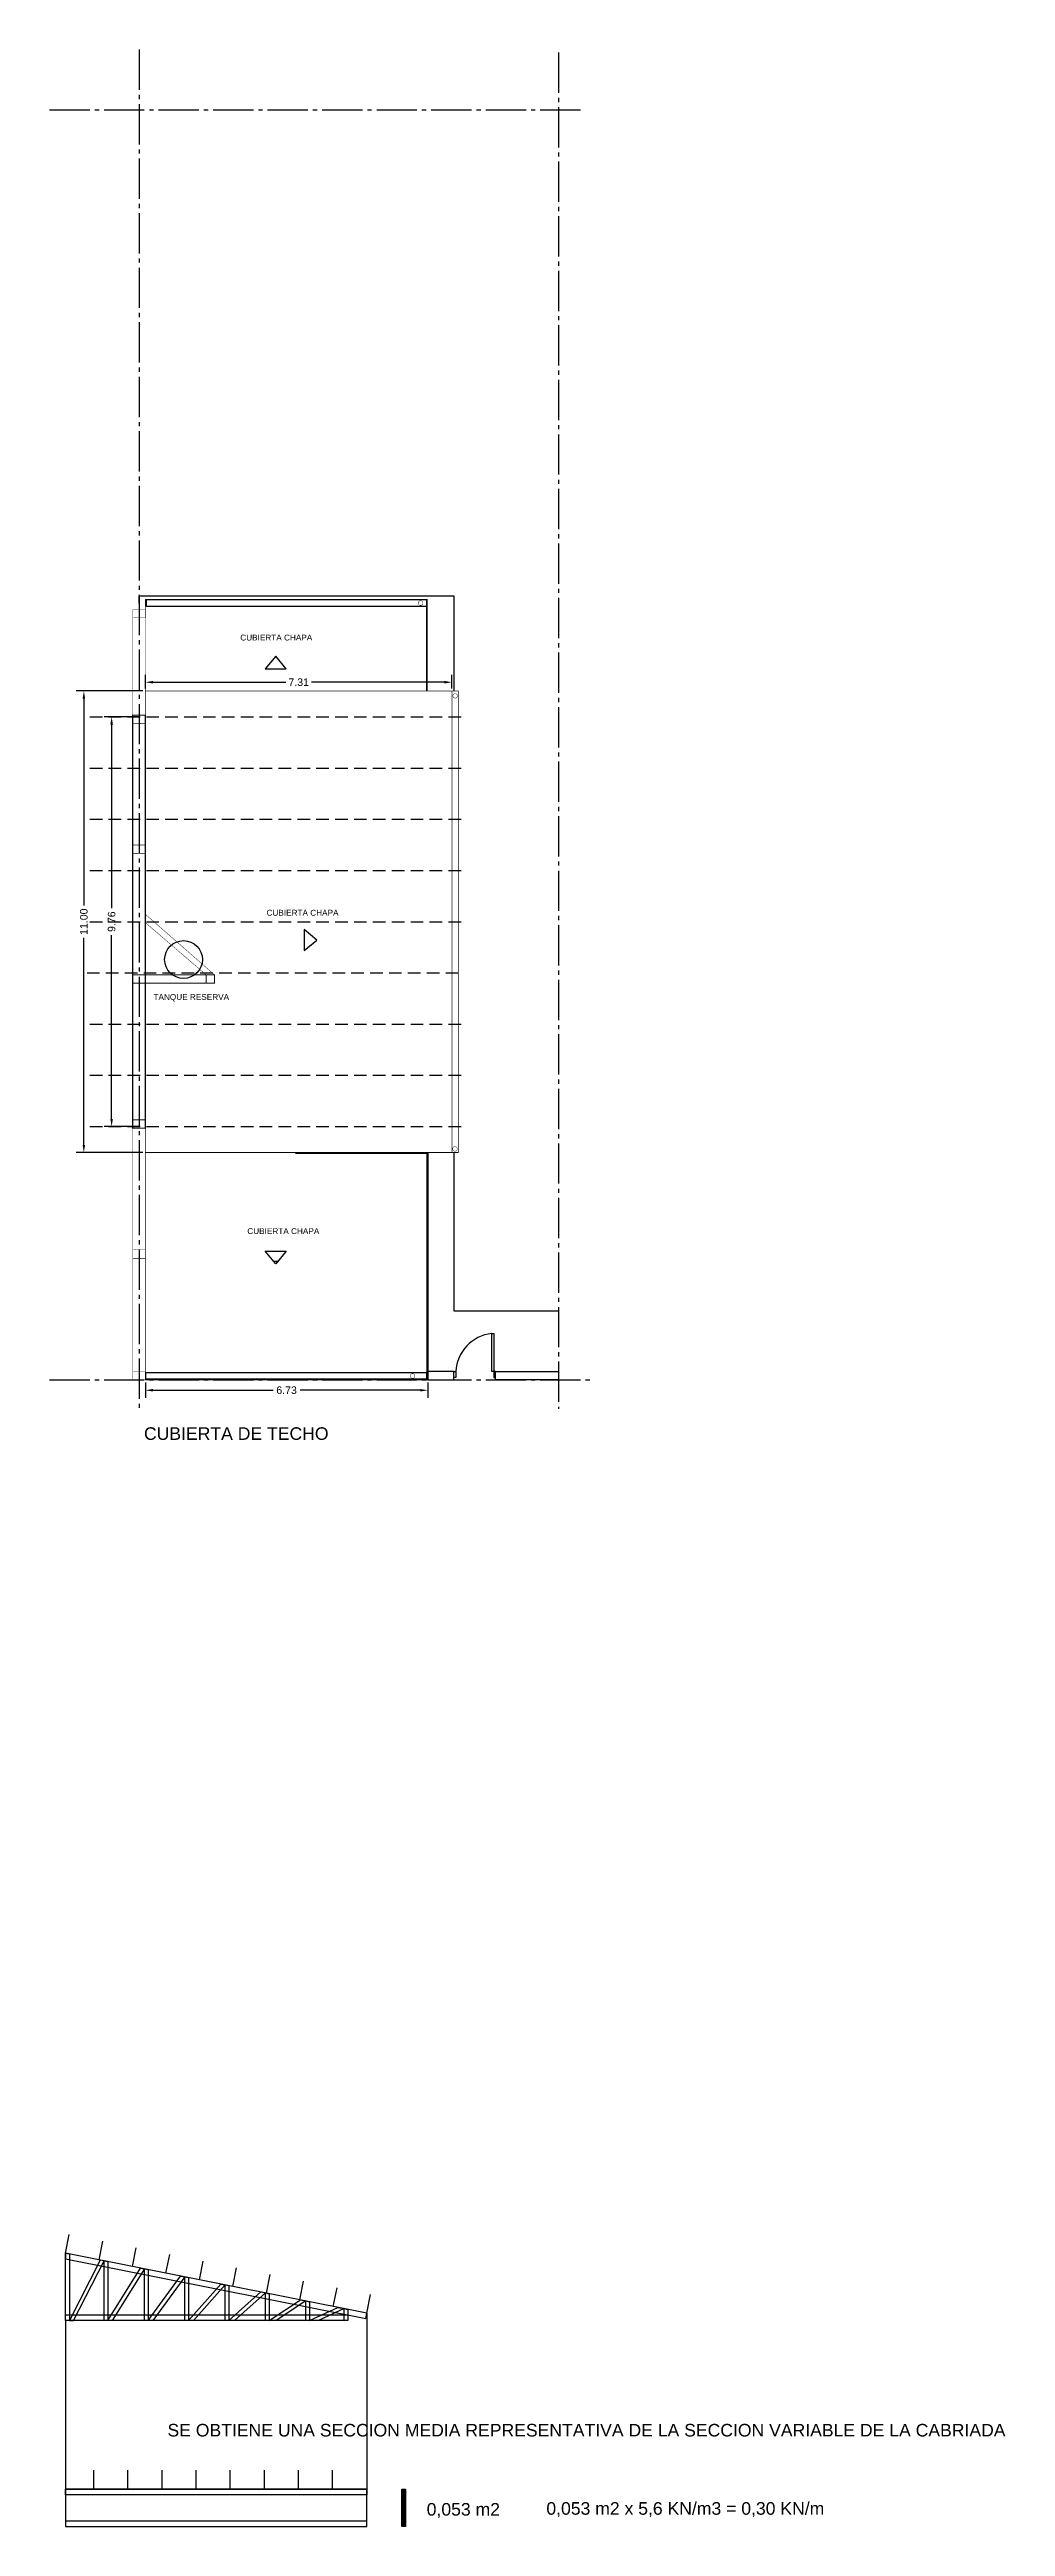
# Model space of a CAD drawing. Header units: millimetres. Extents: x -13913 to 5993, y 1496 to 3225.
# Drawn here: x 3020.9 to 3043.7, y 1630.5 to 1689.5 of the extents above; entities that cross this region are included whole.
import ezdxf

# ---------------------------------------------------------------- set-up
doc = ezdxf.new("R2010")
doc.units = ezdxf.units.MM
doc.header["$PDMODE"] = 35
for name, pattern in [('ACAD_ISO04W100', [30, 24, -3, 0, -3]), ('CONTINUA', [200, 100, 100]), ('DASHED', [0.75, 0.5, -0.25])]:
    doc.linetypes.add(name, pattern=pattern)
doc.layers.get('Defpoints').update_dxf_attribs({"color": 230})
for name, color, linetype in [('EJES', 8, 'Continuous'), ('P1-COTAS', 7, 'Continuous'), ('P1-ESTRUCTURAS', 7, 'Continuous'), ('P1-MUROS', 7, 'Continuous'), ('PT-MUROS', 7, 'Continuous'), ('PT-TEXTOS', 7, 'Continuous')]:
    doc.layers.add(name, color=color, linetype=linetype)
doc.styles.add('Arial02.5', font='arial.ttf', dxfattribs={"width": 0.8, "height": 0.025})
doc.styles.get("Standard").update_dxf_attribs({"font": 'arial.ttf'})
doc.dimstyles.get("Standard").update_dxf_attribs({"dimtxt": 0.18, "dimasz": 0.18, "dimexe": 0.18, "dimexo": 0.0625, "dimgap": 0.09, "dimtad": 0, "dimtih": 1, "dimtoh": 1, "dimzin": 0, "dimdsep": 46, "dimtxsty": 'Standard', "dimcen": 0.09, "dimadec": 0, "dimazin": 0, "dimtfac": 1, "dimtofl": 0, "dimtmove": 0, "dimatfit": 3, "dimfxl": 1, "dimtolj": 1, "dimtzin": 0, "dimarcsym": 0})

# ---------------------------------------------------------------- blocks, each defined once
blk = doc.blocks.new('*D104')
at = {"layer": 'Defpoints', "color": 0, "transparency": 16777216}
for p in [(3023.074, 1673.609), (3022.373, 1663.849), (3023.074, 1663.849)]:
    blk.add_point(p, dxfattribs=at)
at = {"layer": 'P1-COTAS', "color": 0, "lineweight": -2, "transparency": 16777216}
for p, q in [((3023.012, 1673.609), (3022.193, 1673.609)), ((3022.373, 1673.429), (3022.373, 1669.053)), ((3022.373, 1664.029), (3022.373, 1668.405)), ((3023.012, 1663.849), (3022.193, 1663.849))]:
    blk.add_line(p, q, dxfattribs=at)
at = {"layer": 'P1-COTAS', "color": 0, "transparency": 16777216}
for points in [[(3022.343, 1673.429), (3022.403, 1673.429), (3022.373, 1673.609)], [(3022.343, 1664.029), (3022.403, 1664.029), (3022.373, 1663.849)]]:
    blk.add_solid(points, dxfattribs=at)
at = {"layer": 'P1-COTAS', "color": 0, "transparency": 16777216, "insert": (3022.373, 1668.729), "char_height": 0.18, "attachment_point": 5, "rotation": 90}
blk.add_mtext('\\A1;9.76', dxfattribs=at)
blk = doc.blocks.new('*D105')
at = {"layer": 'Defpoints', "color": 0, "transparency": 16777216}
for p in [(3023.177, 1657.807), (3029.911, 1657.807), (3029.911, 1657.561)]:
    blk.add_point(p, dxfattribs=at)
at = {"layer": 'P1-COTAS', "color": 0, "lineweight": -2, "transparency": 16777216}
for p, q in [((3023.177, 1657.745), (3023.177, 1657.381)), ((3023.357, 1657.561), (3026.22, 1657.561)), ((3029.731, 1657.561), (3026.868, 1657.561)), ((3029.911, 1657.745), (3029.911, 1657.381))]:
    blk.add_line(p, q, dxfattribs=at)
at = {"layer": 'P1-COTAS', "color": 0, "transparency": 16777216}
for points in [[(3023.357, 1657.591), (3023.357, 1657.531), (3023.177, 1657.561)], [(3029.731, 1657.591), (3029.731, 1657.531), (3029.911, 1657.561)]]:
    blk.add_solid(points, dxfattribs=at)
at = {"layer": 'P1-COTAS', "color": 0, "transparency": 16777216, "insert": (3026.544, 1657.561), "char_height": 0.18, "attachment_point": 5}
blk.add_mtext('\\A1;6.73', dxfattribs=at)
blk = doc.blocks.new('*D106')
at = {"layer": 'Defpoints', "color": 0, "transparency": 16777216}
for p in [(3023.177, 1674.229), (3021.711, 1663.229), (3023.177, 1663.229)]:
    blk.add_point(p, dxfattribs=at)
at = {"layer": 'P1-COTAS', "color": 0, "lineweight": -2, "transparency": 16777216}
for p, q in [((3023.115, 1674.229), (3021.531, 1674.229)), ((3021.711, 1674.049), (3021.711, 1669.114)), ((3021.711, 1663.409), (3021.711, 1668.344)), ((3023.115, 1663.229), (3021.531, 1663.229))]:
    blk.add_line(p, q, dxfattribs=at)
at = {"layer": 'P1-COTAS', "color": 0, "transparency": 16777216}
for points in [[(3021.681, 1674.049), (3021.741, 1674.049), (3021.711, 1674.229)], [(3021.681, 1663.409), (3021.741, 1663.409), (3021.711, 1663.229)]]:
    blk.add_solid(points, dxfattribs=at)
at = {"layer": 'P1-COTAS', "color": 0, "transparency": 16777216, "insert": (3021.711, 1668.729), "char_height": 0.18, "attachment_point": 5, "rotation": 90}
blk.add_mtext('\\A1;11.00', dxfattribs=at)
blk = doc.blocks.new('*D187')
at = {"layer": 'Defpoints', "color": 0, "transparency": 16777216}
for p in [(3030.487, 1674.437), (3023.177, 1674.229), (3030.487, 1674.229)]:
    blk.add_point(p, dxfattribs=at)
at = {"layer": 'P1-COTAS', "color": 0, "lineweight": -2, "transparency": 16777216}
for p, q in [((3023.177, 1674.291), (3023.177, 1674.617)), ((3023.357, 1674.437), (3026.526, 1674.437)), ((3030.307, 1674.437), (3027.138, 1674.437)), ((3030.487, 1674.291), (3030.487, 1674.617))]:
    blk.add_line(p, q, dxfattribs=at)
at = {"layer": 'P1-COTAS', "color": 0, "transparency": 16777216}
for points in [[(3023.357, 1674.467), (3023.357, 1674.407), (3023.177, 1674.437)], [(3030.307, 1674.467), (3030.307, 1674.407), (3030.487, 1674.437)]]:
    blk.add_solid(points, dxfattribs=at)
at = {"layer": 'P1-COTAS', "color": 0, "transparency": 16777216, "insert": (3026.832, 1674.437), "char_height": 0.18, "attachment_point": 5}
blk.add_mtext('\\A1;7.31', dxfattribs=at)

msp = doc.modelspace()

# ---------------------------------------------------------------- hatches: boundary and pattern name
at = {"layer": 'PT-MUROS'}
h = msp.add_hatch(dxfattribs=at)
h.set_pattern_fill('ANGLE', color=256)
h.set_pattern_definition([(0, (96.132, 12.171), (0, 6.985), [5.08, -1.905]), (90, (96.132, 12.171), (-6.985, 4e-16), [5.08, -1.905])])
h.paths.add_polyline_path([(3026.036, 1660.874), (3026.536, 1660.874), (3026.286, 1660.574)])
at = {"layer": 'PT-MUROS', "true_color": 0xcc2427}
h = msp.add_hatch(dxfattribs=at)
h.set_pattern_fill('ANSI31', color=242)
h.paths.add_polyline_path([(3029.29, 1631.365), (3029.314, 1631.365), (3029.314, 1630.478), (3029.29, 1630.478)])
h.paths.add_polyline_path([(3029.354, 1631.365), (3029.378, 1631.365), (3029.378, 1630.478), (3029.354, 1630.478)])
h.paths.add_polyline_path([(3029.314, 1630.608), (3029.354, 1630.608), (3029.354, 1630.478), (3029.314, 1630.478)])
h.paths.add_polyline_path([(3029.314, 1631.365), (3029.354, 1631.365), (3029.354, 1631.235), (3029.314, 1631.235)])

# ---------------------------------------------------------------- linework, layer by layer
at = {"layer": 'EJES', "color": 18, "linetype": 'ACAD_ISO04W100', "ltscale": 0.04, "true_color": 0x000000}
for points in [[(3023.027, 1689.518), (3023.027, 1657.114)], [(3033.027, 1689.445), (3033.027, 1657.114)], [(3020.892, 1688.079), (3033.571, 1688.079)], [(3020.892, 1657.807), (3033.855, 1657.807)]]:
    msp.add_lwpolyline(points, dxfattribs=at)
at = {"layer": 'P1-ESTRUCTURAS', "color": 8, "linetype": 'DASHED', "ltscale": 0.6}
for points in [[(3021.852, 1673.609), (3030.708, 1673.609)], [(3021.852, 1672.389), (3030.708, 1672.389)], [(3021.852, 1671.169), (3030.708, 1671.169)], [(3021.852, 1669.949), (3030.708, 1669.949)], [(3021.852, 1668.729), (3030.708, 1668.729)], [(3021.787, 1667.509), (3030.666, 1667.509)], [(3021.852, 1666.289), (3030.708, 1666.289)], [(3021.852, 1665.069), (3030.708, 1665.069)], [(3021.852, 1663.849), (3030.708, 1663.849)]]:
    msp.add_lwpolyline(points, dxfattribs=at)
at = {"layer": 'PT-MUROS'}
for p, q in [((3021.275, 1636.991), (3021.363, 1637.437)), ((3022.073, 1636.832), (3022.161, 1637.278)), ((3022.87, 1636.674), (3022.959, 1637.12)), ((3023.668, 1636.515), (3023.757, 1636.961)), ((3024.466, 1636.357), (3024.555, 1636.803)), ((3025.264, 1636.198), (3025.352, 1636.644)), ((3026.061, 1636.04), (3026.15, 1636.486)), ((3026.859, 1635.881), (3026.948, 1636.327)), ((3027.657, 1635.723), (3027.746, 1636.169)), ((3028.455, 1635.564), (3028.543, 1636.01)), ((3021.948, 1631.365), (3021.948, 1631.82)), ((3022.761, 1631.365), (3022.761, 1631.82)), ((3023.575, 1631.365), (3023.575, 1631.82)), ((3024.388, 1631.365), (3024.388, 1631.82)), ((3025.201, 1631.365), (3025.201, 1631.82)), ((3026.015, 1631.365), (3026.015, 1631.82)), ((3026.828, 1631.365), (3026.828, 1631.82)), ((3027.641, 1631.365), (3027.641, 1631.82))]:
    msp.add_line(p, q, dxfattribs=at)
for points, const_width in [([(3023.177, 1673.65), (3022.877, 1673.65), (3022.877, 1676.169), (3023.178, 1676.169)], 0.01), ([(3022.877, 1676.169), (3023.177, 1676.169), (3023.177, 1675.969), (3022.877, 1675.969)], 0.01), ([(3023.177, 1674.229), (3030.637, 1674.229), (3030.637, 1663.229), (3023.178, 1663.229)], 0.02), ([(3022.877, 1663.808), (3022.877, 1673.651), (3023.177, 1673.651), (3023.177, 1663.808)], 0.03), ([(3022.877, 1673.651), (3023.177, 1673.651), (3023.177, 1673.451), (3022.877, 1673.451)], 0.02), ([(3022.877, 1670.558), (3023.177, 1670.558), (3023.177, 1670.358), (3022.877, 1670.358)], 0.02), ([(3023.177, 1670.558), (3023.177, 1670.358), (3022.877, 1670.358), (3022.877, 1670.558)], 0.02), ([(3022.877, 1667.464), (3023.177, 1667.464), (3023.177, 1667.264), (3022.877, 1667.264)], 0.02), ([(3023.177, 1667.464), (3023.177, 1667.264), (3022.877, 1667.264), (3022.877, 1667.464)], 0.02), ([(3024.627, 1667.462), (3024.827, 1667.462), (3024.827, 1667.262), (3024.627, 1667.262)], 0.02), ([(3023.177, 1664.008), (3023.177, 1663.808), (3022.877, 1663.808), (3022.877, 1664.008)], 0.02), ([(3023.177, 1663.807), (3022.877, 1663.807), (3022.877, 1657.807), (3023.177, 1657.807)], 0.01), ([(3023.178, 1660.908), (3023.177, 1660.706), (3022.878, 1660.706), (3022.878, 1660.908)], 0.01), ([(3023.177, 1658.01), (3023.177, 1657.807), (3022.878, 1657.807), (3022.878, 1658.01)], 0.01)]:
    msp.add_lwpolyline(points, close=True, dxfattribs=dict(at, const_width=const_width))
for points in [[(3023.028, 1676.319), (3023.027, 1676.496), (3030.528, 1676.496), (3030.528, 1674.229)], [(3026.759, 1663.229), (3029.909, 1663.229), (3029.909, 1657.807), (3029.909, 1657.807), (3023.177, 1657.807)], [(3026.759, 1663.209), (3029.889, 1663.209), (3029.889, 1657.827), (3023.177, 1657.827)], [(3030.528, 1663.229), (3030.528, 1659.457), (3033.027, 1659.457)], [(3033.027, 1657.807), (3031.528, 1657.807), (3031.528, 1658.007), (3033.027, 1658.007)], [(3021.275, 1636.991), (3021.275, 1636.858), (3028.43, 1635.437), (3028.455, 1635.564), (3021.275, 1636.991)], [(3022.192, 1636.809), (3022.1, 1636.827), (3021.365, 1635.391), (3021.466, 1635.391), (3022.192, 1636.809)], [(3023.059, 1636.636), (3023.153, 1636.618), (3022.388, 1635.391), (3022.282, 1635.391), (3023.059, 1636.636)], [(3024.018, 1636.446), (3024.115, 1636.427), (3023.355, 1635.391), (3023.243, 1635.391), (3024.018, 1636.446)], [(3024.974, 1636.256), (3025.077, 1636.236), (3024.325, 1635.391), (3024.205, 1635.391), (3024.974, 1636.256)], [(3025.928, 1636.067), (3026.038, 1636.045), (3025.302, 1635.391), (3025.167, 1635.391), (3025.928, 1636.067)], [(3021.275, 1635.391), (3021.275, 1631.365)], [(3026.874, 1635.879), (3027, 1635.853), (3026.293, 1635.391), (3026.128, 1635.391), (3026.874, 1635.879)], [(3027.766, 1635.701), (3027.917, 1635.671), (3027.306, 1635.391), (3027.09, 1635.391), (3027.766, 1635.701)], [(3028.455, 1635.564), (3028.455, 1631.365)]]:
    msp.add_lwpolyline(points, dxfattribs=at)
at = {"layer": 'PT-MUROS', "linetype": 'CONTINUA', "ltscale": 0.3, "const_width": 0.01}
msp.add_lwpolyline([(3029.911, 1674.229), (3029.911, 1676.419), (3023.177, 1676.419), (3023.177, 1676.169)], dxfattribs=at)
at = {"layer": 'PT-MUROS', "linetype": 'CONTINUA', "ltscale": 0.3}
for points in [[(3029.891, 1674.229), (3029.891, 1676.399), (3023.197, 1676.399), (3023.197, 1676.319)], [(3026.036, 1674.759), (3026.536, 1674.759), (3026.286, 1675.059), (3026.036, 1674.759)], [(3026.963, 1668.542), (3026.963, 1668.042), (3027.263, 1668.292), (3026.963, 1668.542)], [(3026.036, 1660.874), (3026.536, 1660.874), (3026.286, 1660.574), (3026.036, 1660.874)]]:
    msp.add_lwpolyline(points, dxfattribs=at)
for points in [[(3029.889, 1676.249), (3029.889, 1676.399), (3023.197, 1676.399), (3023.197, 1676.249)], [(3029.889, 1657.827), (3029.889, 1657.977), (3023.177, 1657.977), (3023.177, 1657.827)]]:
    msp.add_lwpolyline(points, close=True, dxfattribs=at)
at = {"layer": 'PT-MUROS', "linetype": 'CONTINUA', "ltscale": 0.3, "const_width": 0.01}
for points in [[(3029.684, 1676.324, -0.999896), (3029.794, 1676.324, -1.000104), (3029.684, 1676.324, 0.000052)], [(3030.508, 1674.113, -0.999896), (3030.618, 1674.113, -1.000104), (3030.508, 1674.113, 0.000052)], [(3030.503, 1663.315, -0.999896), (3030.613, 1663.315, -1.000104), (3030.503, 1663.315, 0.000052)], [(3029.492, 1657.901, -0.999896), (3029.602, 1657.901, -1.000104), (3029.492, 1657.901, 0.000052)]]:
    msp.add_lwpolyline(points, format="xyb", dxfattribs=at)
msp.add_lwpolyline([(3030.637, 1674.229), (3030.487, 1674.229), (3030.487, 1663.229), (3030.637, 1663.229)], close=True, dxfattribs=at)
at = {"layer": 'PT-MUROS'}
for points, const_width in [([(3023.177, 1668.906), (3024.827, 1667.462)], 0.01), ([(3024.627, 1667.462), (3023.178, 1668.706)], 0.01), ([(3023.178, 1667.262), (3024.627, 1667.262), (3024.627, 1667.462), (3023.178, 1667.462)], 0.02)]:
    msp.add_lwpolyline(points, dxfattribs=dict(at, const_width=const_width))
at = {"layer": 'PT-MUROS', "linetype": 'CONTINUA'}
msp.add_lwpolyline([(3031.434, 1658.913), (3031.481, 1658.913), (3031.481, 1657.866), (3031.528, 1657.866), (3031.528, 1658.007), (3031.434, 1658.007), (3031.434, 1658.913, 0.363555), (3030.575, 1658.007), (3030.575, 1657.866), (3030.528, 1657.866), (3030.528, 1658.007), (3030.575, 1658.007)], format="xyb", dxfattribs=at)
at = {"layer": 'PT-MUROS'}
for points in [[(3030.528, 1658.007), (3029.911, 1658.007), (3029.911, 1657.807), (3030.528, 1657.807)], [(3021.275, 1636.991), (3021.365, 1636.973), (3021.365, 1635.391), (3021.275, 1635.391)], [(3022.192, 1636.809), (3022.282, 1636.791), (3022.282, 1635.391), (3022.192, 1635.391)], [(3023.153, 1636.618), (3023.243, 1636.6), (3023.243, 1635.391), (3023.153, 1635.391)], [(3024.115, 1636.427), (3024.205, 1636.409), (3024.205, 1635.391), (3024.115, 1635.391)], [(3025.077, 1636.236), (3025.167, 1636.218), (3025.167, 1635.391), (3025.077, 1635.391)], [(3026.038, 1636.045), (3026.128, 1636.027), (3026.128, 1635.391), (3026.038, 1635.391)], [(3021.275, 1635.521), (3028.007, 1635.521), (3028.007, 1635.391), (3021.275, 1635.391)], [(3027, 1635.853), (3027.09, 1635.836), (3027.09, 1635.391), (3027, 1635.391)], [(3027.917, 1635.671), (3028.007, 1635.653), (3028.007, 1635.391), (3027.917, 1635.391)], [(3028.455, 1631.365), (3021.275, 1631.365), (3021.275, 1630.478), (3028.455, 1630.478)], [(3021.275, 1631.365), (3028.455, 1631.365), (3028.455, 1631.235), (3021.275, 1631.235)], [(3029.29, 1631.365), (3029.314, 1631.365), (3029.314, 1630.478), (3029.29, 1630.478)], [(3029.314, 1631.365), (3029.354, 1631.365), (3029.354, 1631.235), (3029.314, 1631.235)], [(3029.354, 1631.365), (3029.378, 1631.365), (3029.378, 1630.478), (3029.354, 1630.478)], [(3028.455, 1630.608), (3021.275, 1630.608), (3021.275, 1630.478), (3028.455, 1630.478)], [(3029.314, 1630.608), (3029.354, 1630.608), (3029.354, 1630.478), (3029.314, 1630.478)]]:
    msp.add_lwpolyline(points, close=True, dxfattribs=at)
msp.add_circle((3024.087, 1667.827), 0.45, dxfattribs=at)

# ---------------------------------------------------------------- texts
at = {"layer": 'P1-MUROS', "style": 'Arial02.5'}
for s, p in [('SE OBTIENE UNA SECCION MEDIA REPRESENTATIVA DE LA SECCION VARIABLE DE LA CABRIADA', (3023.704, 1632.623)), ('0,053 m2  ', (3029.884, 1630.737)), ('0,053 m2 x 5,6 KN/m3 = 0,30 KN/m', (3032.737, 1630.758))]:
    msp.add_text(s, height=0.3, dxfattribs=at).set_placement(p)
at = {"layer": 'PT-MUROS', "style": 'Arial02.5'}
msp.add_text('TANQUE RESERVA', height=0.14, dxfattribs=at).set_placement((3023.37, 1666.865))
at = {"layer": 'PT-TEXTOS', "style": 'Arial02.5'}
for s, height, p in [('CUBIERTA CHAPA', 0.14, (3025.44, 1675.432)), ('CUBIERTA CHAPA', 0.14, (3026.065, 1668.872)), ('CUBIERTA CHAPA', 0.14, (3025.607, 1661.284)), ('CUBIERTA DE TECHO', 0.3, (3023.144, 1656.378))]:
    msp.add_text(s, height=height, dxfattribs=at).set_placement(p)

# ---------------------------------------------------------------- dimensions: what is measured, and where the dimension line sits
at = {"layer": 'P1-COTAS'}
for base, p1, p2, picture, middle in [((3030.487, 1674.437), (3023.177, 1674.229), (3030.487, 1674.229), '*D187', (3026.832, 1674.437)), ((3029.911, 1657.561), (3023.177, 1657.807), (3029.911, 1657.807), '*D105', (3026.544, 1657.561))]:
    dim = msp.add_linear_dim(base=base, p1=p1, p2=p2, dimstyle='Standard', override={"dimtih": 0}, dxfattribs=at)
    dim.commit()
    dim.dimension.update_dxf_attribs({"geometry": picture, "text_midpoint": middle})
for base, p1, p2, picture, middle in [((3021.711, 1663.229), (3023.177, 1674.229), (3023.177, 1663.229), '*D106', (3021.711, 1668.729)), ((3022.373, 1663.849), (3023.074, 1673.609), (3023.074, 1663.849), '*D104', (3022.373, 1668.729))]:
    dim = msp.add_linear_dim(base=base, p1=p1, p2=p2, angle=90, dimstyle='Standard', override={"dimtih": 0}, dxfattribs=at)
    dim.commit()
    dim.dimension.update_dxf_attribs({"geometry": picture, "text_midpoint": middle})

doc.saveas('drawing.dxf')
